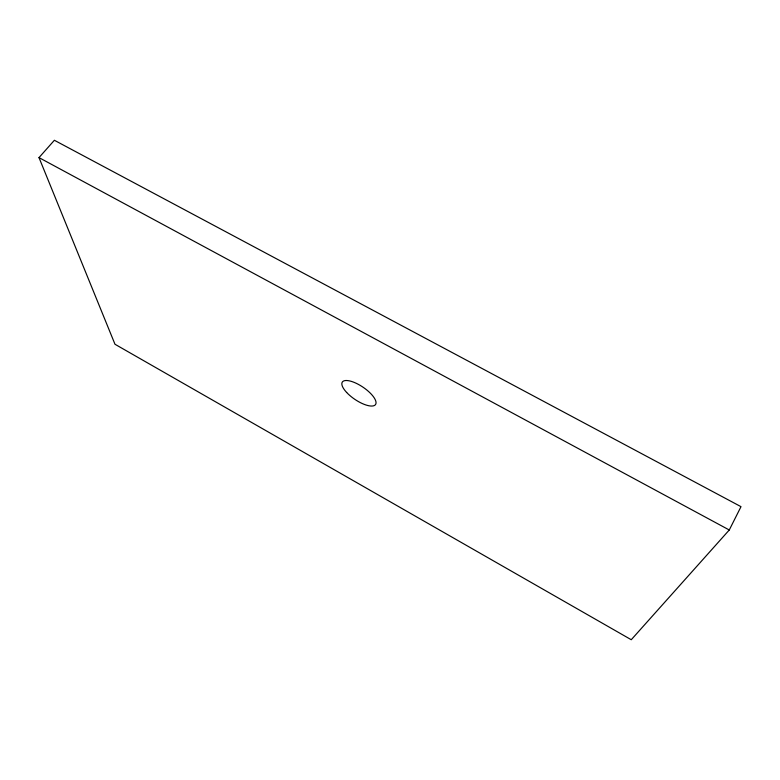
<?xml version="1.0" encoding="UTF-8"?>
<svg xmlns="http://www.w3.org/2000/svg" width="780" height="780" viewBox="0 0 780 780"><rect width="100%" height="100%" fill="white"/><g stroke="black" fill="none" stroke-linecap="round" stroke-linejoin="round"><path stroke-width="1.17" d="M729.271 529.99L741 506.668L54.376 140.273L39 157.609L114.982 344.253L631.254 639.727L729.271 529.99L39 157.609M346.661 392.476A20.065 7.332 34.1 0 0 375.394 404.723A20.065 7.332 34.1 0 0 354.744 382.629A20.065 7.332 34.1 0 0 346.661 392.476"/></g></svg>
